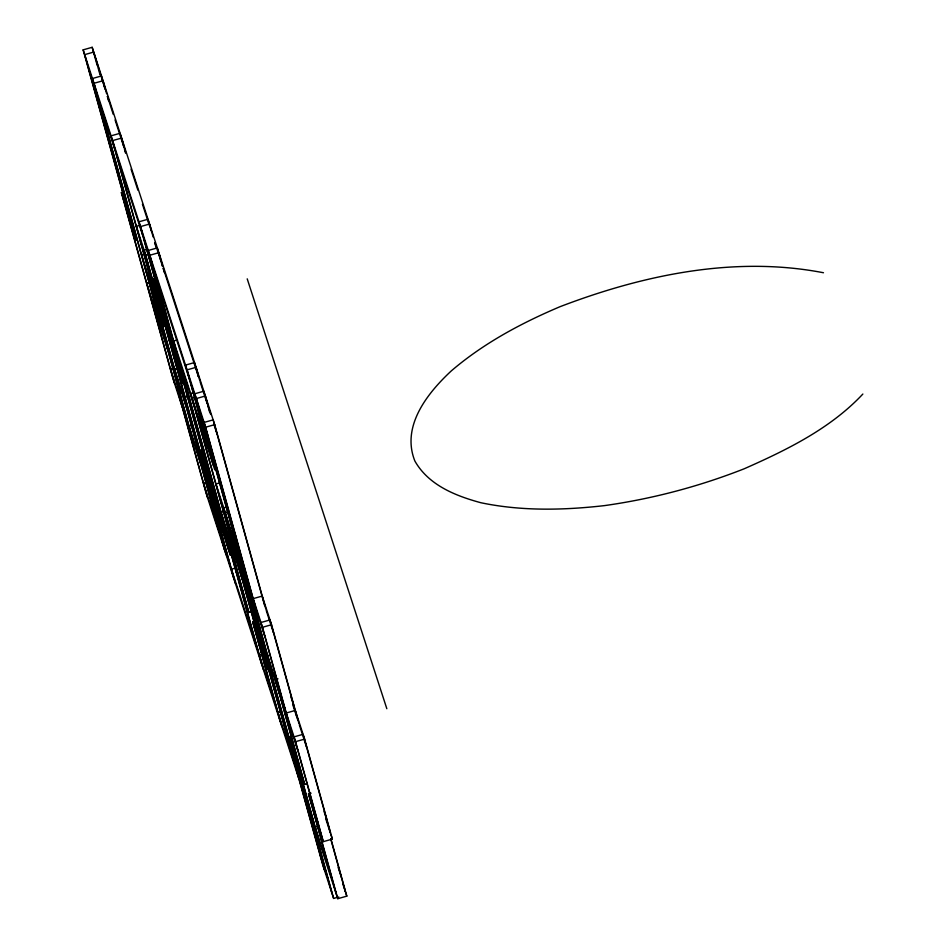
<?xml version="1.0" encoding="UTF-8"?>
<svg xmlns="http://www.w3.org/2000/svg" width="946" height="946" viewBox="0 0 946 946"><rect width="100%" height="100%" fill="white"/><g stroke="black" fill="none" stroke-linecap="round" stroke-linejoin="round"><path stroke-width="1.42" d="M862.858 394.044C830.517 428.562 786.942 449.906 744.23 468.767C699.248 486.469 652.362 498.873 604.494 505.613C563.355 510.284 521.542 511.254 480.816 502.716C455.345 495.799 428.609 485.156 414.892 461.069C400.974 426.362 427.273 393.252 451.36 370.844C483.583 343.268 521.163 323.154 560.056 306.681C643.185 274.884 734.817 255.586 823.469 272.744M134.805 236.181L83.142 49.854L92.176 47.3L214.695 424.648L265.838 609.058M182.176 406.981L172.87 378.317L121.372 192.617L123.95 191.884M138.956 225.586L136.378 226.319L145.684 254.971L220.95 526.39M146.713 249.472L144.135 250.193L219.401 521.624M144.111 253.977L141.522 254.711L158.597 307.249M145.684 254.971L149.551 253.883M181.159 378.861L153.429 278.857L156.007 278.136M149.267 282.369L146.689 283.102L163.741 335.641M153.418 282.641L150.84 283.374L178.569 383.367M177.47 339.862L173.603 340.95L209.267 450.816M173.035 368.089L170.457 368.81L179.764 397.474L207.505 497.466M177.186 368.349L174.608 369.082L183.914 397.734L235.412 583.446M180.792 391.963L178.215 392.696L205.944 492.689L299.007 779.291M193.244 392.767L190.654 393.501L265.921 664.92M183.914 397.734L186.492 397.013M194.793 397.545L192.204 398.278L267.481 669.697L258.175 641.033M191.648 425.404L189.07 426.138L198.376 454.79L226.106 554.794M83.142 49.854L205.66 427.202L214.695 424.648M228.696 550.276L200.966 450.284L203.556 449.551M206.122 482.46L203.532 483.181L220.595 535.732M219.85 482.886L215.972 483.985L242.353 565.188M226.319 507.139L223.729 507.872L322.775 864.999L333.631 898.428L338.798 896.974M219.578 511.384L216.989 512.105L224.734 535.992M223.717 511.644L221.139 512.377L238.191 564.916M227.868 511.916L225.278 512.637L324.324 869.776M235.625 535.791L233.035 536.524L332.081 893.663M211.644 497.738L230.256 555.054L232.834 554.332M235.329 568.073L231.451 569.161L257.82 650.363M239.563 583.717L248.869 612.369L251.447 611.648M280.394 721.964L252.665 621.971L255.243 621.238M271.549 624.727L262.231 596.075L253.197 598.617L262.503 627.281L271.549 624.727L298.912 723.43M261.947 654.407L259.37 655.14L276.433 707.679M270.249 654.939L267.671 655.673L284.722 708.211M278.006 678.826L275.428 679.559L303.146 779.551M280.572 711.735L277.982 712.456L295.046 765.007M317.62 836.607L289.89 736.603L292.468 735.882M304.624 739.098L295.318 710.446L286.283 712.988L295.59 741.652L304.624 739.098L332.353 839.102L323.319 841.644L314.013 812.992M295.4 755.665L304.707 784.329L307.284 783.595M336.232 893.923L308.491 793.931L311.08 793.197M317.797 826.366L315.207 827.1L332.271 879.638M309.862 812.72L337.781 898.7L346.815 896.146L330.84 838.546M247.213 278.845L386.831 708.72M107.43 96.409L113.272 114.383M115.069 119.906L124.056 147.564L120.095 133.28L111.049 135.834L162.558 321.534M131.056 169.145L137.88 190.146M142.42 204.147L149.243 225.136M154.884 242.531L160.82 260.8M163.28 268.368L198.494 376.839L194.533 362.555L185.499 365.097L213.228 465.101M200.055 381.616L207.351 404.096M209.362 410.268L210.721 414.49M214.375 425.724L217.107 434.155M104.982 88.841L93.725 52.077L84.691 54.632L136.189 240.331L126.882 211.679M266.193 610.359L273.5 632.839M97.946 97.568L115.01 150.118M116.559 154.884L142.929 236.086M144.478 240.863L152.235 264.75M153.784 269.527L189.46 379.381M191.009 384.159L198.766 408.045M200.327 412.823L208.073 436.709M88.652 68.916L96.397 92.791M291.025 697.237L293.768 705.669M292.704 704.498L296.808 717.139M299.279 724.731L306.575 747.21M153.429 278.857L162.736 307.521M140.339 240.603L148.096 264.478M158.94 297.919L166.697 321.806M177.564 355.235L194.616 407.785M196.165 412.562L214.777 469.878L187.048 369.874L196.082 367.332L199.689 380.316M324.1 811.609L326.843 820.04M325.779 818.869L330.343 832.918M330.804 834.325L332.353 839.102M121.372 192.617L130.678 221.269M169.452 340.69L177.198 364.577M145.483 268.995L153.24 292.882M154.801 297.659L164.107 326.311L112.598 140.599L121.644 138.057L125.605 152.341M173.414 354.975L182.708 383.638L154.978 283.634M219.933 498.27L227.69 522.157M229.239 526.934L236.997 550.809M238.558 555.586L246.315 579.472M264.644 605.582L213.146 419.87L204.111 422.424L255.609 608.124L264.915 636.788M338.16 867.411L341.305 877.084M343.02 884.463L346.815 896.146M200.966 450.284L210.272 478.936M207.091 402.901L203.839 391.206L194.805 393.761L270.083 665.18L279.377 693.844M150.651 297.387L167.702 349.925M186.327 407.253L177.02 378.589L149.279 278.597M206.488 469.346L214.234 493.221M225.101 526.662L242.152 579.2M280.927 698.621L298.002 751.159M207.682 483.453L215.44 507.328M235.601 569.433L243.359 593.308M252.665 621.971L261.959 650.635M289.89 736.603L299.184 765.267M308.491 793.931L317.809 822.582M200.789 464.297L191.482 435.645L92.436 78.506L101.482 75.964L105.077 88.948M222.144 540.509L229.902 564.384M305.901 798.436L313.658 822.322M320.363 855.491L328.12 879.366M306.67 747.316L303.075 734.321L294.029 736.875L321.77 836.867M307.036 748.605L330.438 833.024M273.595 632.945L269.988 619.949L260.954 622.503L288.684 722.496M273.95 634.234L297.73 719.953M330.781 839.149L345.266 891.369M208.995 408.979L205.388 395.984L196.366 398.538L271.632 669.957M207.813 405.491L209.776 412.574M295.59 741.652L323.319 841.644M162.464 265.684L158.857 252.688L149.823 255.243L248.869 612.369M163.209 268.38L164.379 272.578M160.915 260.907L157.308 247.911L148.274 250.465L247.32 607.592M161.269 262.196L162.464 266.465M262.503 627.281L290.245 727.273M310.052 798.708L337.781 898.7M153.157 237.02L149.563 224.036L140.516 226.579L263.331 669.425M154.706 242.59L155.889 246.847M151.242 230.942L148.002 219.259L138.967 221.802L261.782 664.648M205.66 427.202L257.158 612.913M276.977 684.336L304.707 784.329M291.439 741.38L319.169 841.384M234.596 541.301L333.631 898.428M124.446 148.983L125.617 153.228M107.383 96.433L108.553 100.69M106.626 93.725L103.031 80.741L93.985 83.283L193.031 440.422M254.214 626.749L281.943 726.741M98.077 67.781L100.04 74.864M92.176 47.3L97.284 65.712M202.515 455.061L230.256 555.054M182.365 392.968L233.863 578.668M196.827 450.012L224.557 550.016M122.921 197.395L174.419 383.095"/></g></svg>
